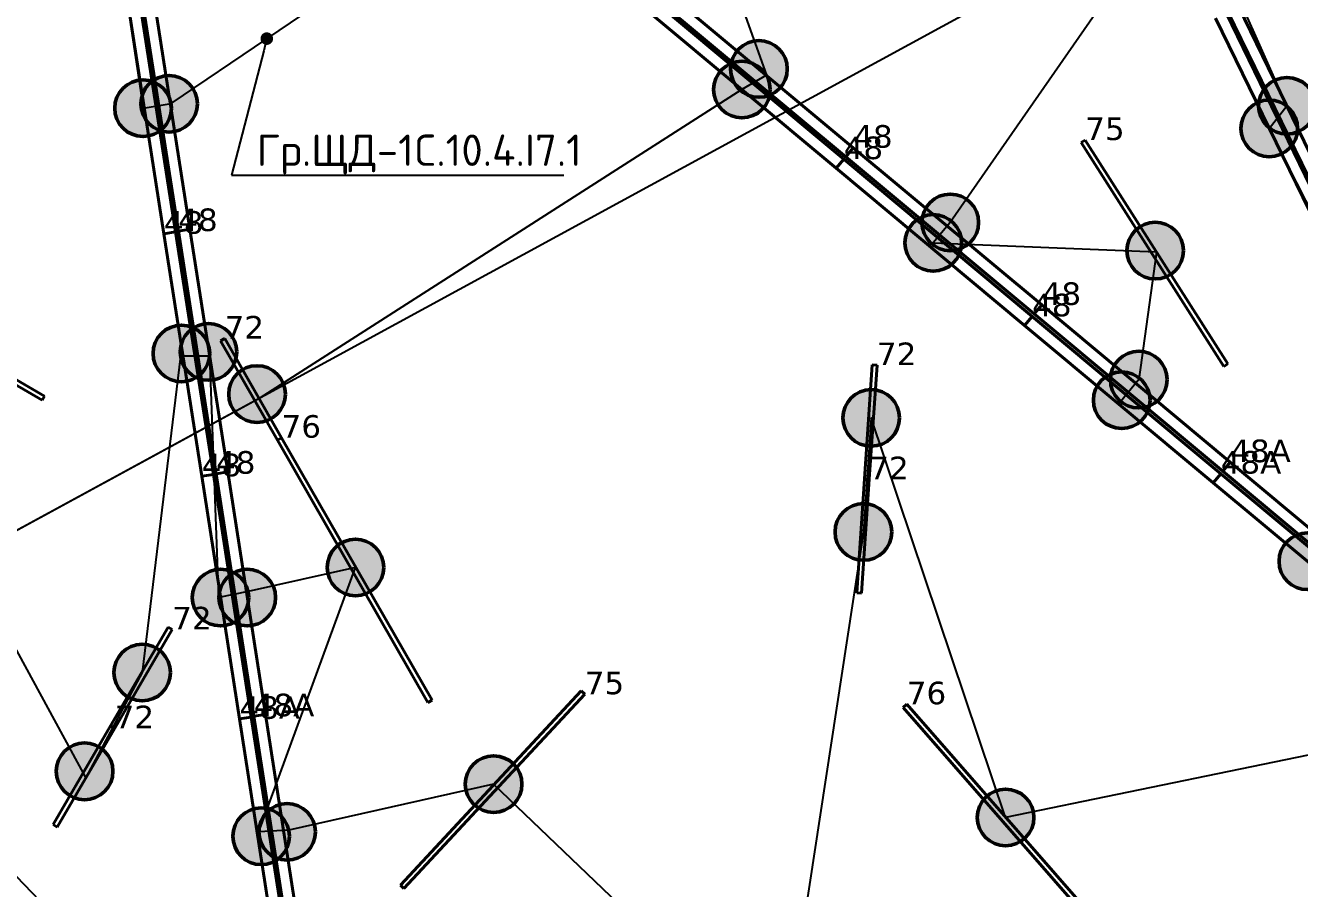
# Model space of a CAD drawing. Header units: millimetres. Extents: x -243740 to 150609, y -473655 to -165121.
# Drawn here: x 41740 to 51901, y -379233 to -372349 of the extents above; entities that cross this region are included whole.
import ezdxf
from ezdxf import colors
from ezdxf.entities.mleader import LeaderData, LeaderLine
from ezdxf.math import Vec2, Vec3

# ---------------------------------------------------------------- set-up
doc = ezdxf.new("R2010")
doc.units = ezdxf.units.MM
doc.linetypes.add('Штрих', pattern=[6.35, 3.175, -3.175])
for name, color, linetype in [('_Гр.ЩД-1C.10.4.I6.4', 6, 'Continuous'), ('_Гр.ЩД-1C.10.4.I6.5', 6, 'Continuous'), ('_Гр.ЩД-1C.10.4.I6.6', 6, 'Continuous'), ('_Гр.ЩД-1C.10.4.I7.1', 6, 'Continuous'), ('Вставка', 252, 'Continuous')]:
    doc.layers.add(name, color=color, linetype=linetype)
for name, color, linetype, lineweight in [('_освещение_dali', 3, 'Continuous', 50), ('A-ANNO-DIMS', 7, 'Continuous', 9), ('DLX_FL1_LUM 122', 1, 'Continuous', 40), ('DLX_FL1_LUM 222', 5, 'Continuous', 40), ('DLX_LUM 12', 5, 'Continuous', 40), ('DLX_LUM 14', 5, 'Continuous', 40), ('DLX_LUM 17', 5, 'Continuous', 40), ('DLX_LUM 9', 5, 'Continuous', 40), ('АР_монолит', 252, 'Continuous', 50)]:
    doc.layers.add(name, color=color, linetype=linetype, lineweight=lineweight)
doc.styles.add('GOST 2.304', font='')
doc.styles.add('ISOCPEUR', font='isocpeur.ttf')
doc.styles.add('TableTextStyle', font='')
doc.styles.get('GOST 2.304').set_extended_font_data('GOST Common')
doc.styles.get('TableTextStyle').set_extended_font_data('VERDANA.TTF')
doc.linetypes.add('Truba', pattern='A,3e-05,[4,MSH_7,S=1,R=0,X=0,Y=0],-3.022072', length=3.022102)
doc.dimstyles.new('М-200', dxfattribs={"dimtxt": 400, "dimasz": 160, "dimexe": 200, "dimexo": 400, "dimgap": 50, "dimtad": 1, "dimdec": 0, "dimzin": 0, "dimdsep": 46, "dimtxsty": 'GOST 2.304', "dimblk": 'ARCHTICK', "dimcen": 180, "dimdle": 200, "dimadec": 0, "dimazin": 0, "dimtfac": 1, "dimtdec": 0, "dimtmove": 1, "dimatfit": 0, "dimfxl": 1, "dimtolj": 1, "dimtzin": 0, "dimarcsym": 0})

# ---------------------------------------------------------------- blocks, each defined once
blk = doc.blocks.new('_ArchTick')
at = {"color": 0, "linetype": 'ByBlock', "const_width": 0.15}
blk.add_lwpolyline([(-0.5, -0.5), (0.5, 0.5)], dxfattribs=at)
blk = doc.blocks.new('*D46')
at = {"layer": 'A-ANNO-DIMS', "color": 0, "lineweight": -2, "transparency": 16777216}
blk.add_arc((-165704, -113309), 107894, 270, 326, dxfattribs=at)
at = {"layer": 'Defpoints', "color": 0, "lineweight": 30, "transparency": 16777216}
for p in [(-165704, -113309), (-165704, -113309), (-75741, -173990), (-131171, -215528), (-165704, -221903)]:
    blk.add_point(p, dxfattribs=at)
at = {"layer": 'A-ANNO-DIMS', "color": 0, "lineweight": -2, "transparency": 16777216, "xscale": 160, "yscale": 160, "zscale": 160}
for p, rotation in [((-76255, -173643), 55.99999895826774), ((-165704, -221203), 179.9999981265246)]:
    blk.add_blockref('_ArchTick', p, dxfattribs=dict(at, rotation=rotation))
at = {"layer": 'A-ANNO-DIMS', "color": 0, "transparency": 16777216, "insert": (-114300, -207822), "char_height": 400, "attachment_point": 5, "rotation": 28.5412, "style": 'GOST 2.304'}
blk.add_mtext('\\A1;56,0%%D', dxfattribs=at)
blk = doc.blocks.new('A$Caabd1818')
at = {"layer": 'DLX_FL1_LUM 122'}
for points in [[(42869, 25452, 0), (44372, 24198, 0)], [(44372, 24198, 0), (42869, 25452, 0)], [(44372, 24198, 0), (42869, 25452, 0)], [(42869, 25452, 0), (44372, 24198, 0)], [(42793, 25361, 0), (44296, 24107, 0)], [(44296, 24107, 0), (42793, 25361, 0)], [(44296, 24107, 0), (42793, 25361, 0)], [(42793, 25361, 0), (44296, 24107, 0)], [(44312, 24126, 0), (42808, 25380, 0)], [(42808, 25380, 0), (44312, 24126, 0)], [(42808, 25380, 0), (44312, 24126, 0)], [(44312, 24126, 0), (42808, 25380, 0)], [(47444, 25324, 0), (48301, 23564, 0)], [(48301, 23564, 0), (47444, 25324, 0)], [(48301, 23564, 0), (47444, 25324, 0)], [(47444, 25324, 0), (48301, 23564, 0)], [(44236, 24035, 0), (42732, 25289, 0)], [(42732, 25289, 0), (44236, 24035, 0)], [(42732, 25289, 0), (44236, 24035, 0)], [(44236, 24035, 0), (42732, 25289, 0)], [(48119, 23471, 0), (47261, 25232, 0)], [(47261, 25232, 0), (48119, 23471, 0)], [(47261, 25232, 0), (48119, 23471, 0)], [(48119, 23471, 0), (47261, 25232, 0)], [(47346, 25273, 0), (48203, 23512, 0)], [(48203, 23512, 0), (47346, 25273, 0)], [(48203, 23512, 0), (47346, 25273, 0)], [(47346, 25273, 0), (48203, 23512, 0)], [(48217, 23523, 0), (47359, 25283, 0)], [(47359, 25283, 0), (48217, 23523, 0)], [(47359, 25283, 0), (48217, 23523, 0)], [(48217, 23523, 0), (47359, 25283, 0)], [(44372, 24198, 0), (44312, 24126, 0)], [(44312, 24126, 0), (44372, 24198, 0)], [(44312, 24126, 0), (44372, 24198, 0)], [(44372, 24198, 0), (44312, 24126, 0)], [(44372, 24198, 0), (44372, 24198, 0)], [(44372, 24198, 0), (44372, 24198, 0)], [(44296, 24107, 0), (44236, 24035, 0)], [(44236, 24035, 0), (44296, 24107, 0)], [(44236, 24035, 0), (44296, 24107, 0)], [(44296, 24107, 0), (44236, 24035, 0)], [(44296, 24107, 0), (44296, 24107, 0)], [(44296, 24107, 0), (44296, 24107, 0)], [(44312, 24126, 0), (44312, 24126, 0)], [(44312, 24126, 0), (44312, 24126, 0)], [(44236, 24035, 0), (44236, 24035, 0)], [(44236, 24035, 0), (44236, 24035, 0)], [(47319, 21617, 0), (47379, 21690, 0)], [(47379, 21690, 0), (47319, 21617, 0)], [(47379, 21690, 0), (47319, 21617, 0)], [(47319, 21617, 0), (47379, 21690, 0)], [(47379, 21690, 0), (47379, 21690, 0)], [(47379, 21690, 0), (48883, 20435, 0)], [(48883, 20435, 0), (47379, 21690, 0)], [(47379, 21690, 0), (47379, 21690, 0)], [(48883, 20435, 0), (47379, 21690, 0)], [(47379, 21690, 0), (48883, 20435, 0)], [(39176, 21577, 0), (39269, 21592, 0)], [(39269, 21592, 0), (39176, 21577, 0)], [(39269, 21592, 0), (39176, 21577, 0)], [(39176, 21577, 0), (39269, 21592, 0)], [(39477, 19642, 0), (39176, 21577, 0)], [(39176, 21577, 0), (39176, 21577, 0)], [(39176, 21577, 0), (39477, 19642, 0)], [(39176, 21577, 0), (39176, 21577, 0)], [(39176, 21577, 0), (39477, 19642, 0)], [(39477, 19642, 0), (39176, 21577, 0)], [(39269, 21592, 0), (39570, 19657, 0)], [(39570, 19657, 0), (39269, 21592, 0)], [(39269, 21592, 0), (39269, 21592, 0)], [(39269, 21592, 0), (39269, 21592, 0)], [(39570, 19657, 0), (39269, 21592, 0)], [(39269, 21592, 0), (39570, 19657, 0)], [(39291, 21598, 0), (39384, 21612, 0)], [(39384, 21612, 0), (39291, 21598, 0)], [(39384, 21612, 0), (39291, 21598, 0)], [(39291, 21598, 0), (39384, 21612, 0)], [(39592, 19663, 0), (39291, 21598, 0)], [(39291, 21598, 0), (39291, 21598, 0)], [(39291, 21598, 0), (39592, 19663, 0)], [(39291, 21598, 0), (39291, 21598, 0)], [(39291, 21598, 0), (39592, 19663, 0)], [(39592, 19663, 0), (39291, 21598, 0)], [(39384, 21612, 0), (39685, 19678, 0)], [(39685, 19678, 0), (39384, 21612, 0)], [(39384, 21612, 0), (39384, 21612, 0)], [(39384, 21612, 0), (39384, 21612, 0)], [(39685, 19678, 0), (39384, 21612, 0)], [(39384, 21612, 0), (39685, 19678, 0)], [(47243, 21526, 0), (47303, 21598, 0)], [(47303, 21598, 0), (47243, 21526, 0)], [(47303, 21598, 0), (47243, 21526, 0)], [(47243, 21526, 0), (47303, 21598, 0)], [(47303, 21598, 0), (47303, 21598, 0)], [(47303, 21598, 0), (48807, 20344, 0)], [(48807, 20344, 0), (47303, 21598, 0)], [(47303, 21598, 0), (47303, 21598, 0)], [(48807, 20344, 0), (47303, 21598, 0)], [(47303, 21598, 0), (48807, 20344, 0)], [(48823, 20363, 0), (47319, 21617, 0)], [(47319, 21617, 0), (47319, 21617, 0)], [(47319, 21617, 0), (48823, 20363, 0)], [(47319, 21617, 0), (47319, 21617, 0)], [(47319, 21617, 0), (48823, 20363, 0)], [(48823, 20363, 0), (47319, 21617, 0)], [(48747, 20272, 0), (47243, 21526, 0)], [(47243, 21526, 0), (47243, 21526, 0)], [(47243, 21526, 0), (48747, 20272, 0)], [(47243, 21526, 0), (47243, 21526, 0)], [(47243, 21526, 0), (48747, 20272, 0)], [(48747, 20272, 0), (47243, 21526, 0)], [(39570, 19657, 0), (39477, 19642, 0)], [(39477, 19642, 0), (39570, 19657, 0)], [(39477, 19642, 0), (39570, 19657, 0)], [(39570, 19657, 0), (39477, 19642, 0)], [(39477, 19642, 0), (39477, 19642, 0)], [(39477, 19642, 0), (39477, 19642, 0)], [(39570, 19657, 0), (39570, 19657, 0)], [(39570, 19657, 0), (39570, 19657, 0)], [(39685, 19678, 0), (39592, 19663, 0)], [(39592, 19663, 0), (39685, 19678, 0)], [(39592, 19663, 0), (39685, 19678, 0)], [(39685, 19678, 0), (39592, 19663, 0)], [(39592, 19663, 0), (39592, 19663, 0)], [(39592, 19663, 0), (39592, 19663, 0)], [(39685, 19678, 0), (39685, 19678, 0)], [(39685, 19678, 0), (39685, 19678, 0)]]:
    blk.add_polyline3d(points, dxfattribs=at)
at = {"layer": 'DLX_FL1_LUM 222'}
for points in [[(38875, 23512, 0), (38574, 25446, 0)], [(38574, 25446, 0), (38875, 23512, 0)], [(38574, 25446, 0), (38875, 23512, 0)], [(38875, 23512, 0), (38574, 25446, 0)], [(38667, 25461, 0), (38968, 23526, 0)], [(38968, 23526, 0), (38667, 25461, 0)], [(38968, 23526, 0), (38667, 25461, 0)], [(38667, 25461, 0), (38968, 23526, 0)], [(38990, 23533, 0), (38688, 25467, 0)], [(38688, 25467, 0), (38990, 23533, 0)], [(38688, 25467, 0), (38990, 23533, 0)], [(38990, 23533, 0), (38688, 25467, 0)], [(38781, 25482, 0), (39082, 23547, 0)], [(39082, 23547, 0), (38781, 25482, 0)], [(39082, 23547, 0), (38781, 25482, 0)], [(38781, 25482, 0), (39082, 23547, 0)], [(44312, 24126, 0), (44372, 24198, 0)], [(44372, 24198, 0), (44312, 24126, 0)], [(44372, 24198, 0), (44312, 24126, 0)], [(44312, 24126, 0), (44372, 24198, 0)], [(44372, 24198, 0), (44372, 24198, 0)], [(44372, 24198, 0), (45876, 22944, 0)], [(45876, 22944, 0), (44372, 24198, 0)], [(44372, 24198, 0), (44372, 24198, 0)], [(45876, 22944, 0), (44372, 24198, 0)], [(44372, 24198, 0), (45876, 22944, 0)], [(44236, 24035, 0), (44296, 24107, 0)], [(44296, 24107, 0), (44236, 24035, 0)], [(44296, 24107, 0), (44236, 24035, 0)], [(44236, 24035, 0), (44296, 24107, 0)], [(44296, 24107, 0), (44296, 24107, 0)], [(44296, 24107, 0), (45800, 22853, 0)], [(45800, 22853, 0), (44296, 24107, 0)], [(44296, 24107, 0), (44296, 24107, 0)], [(45800, 22853, 0), (44296, 24107, 0)], [(44296, 24107, 0), (45800, 22853, 0)], [(45815, 22872, 0), (44312, 24126, 0)], [(44312, 24126, 0), (44312, 24126, 0)], [(44312, 24126, 0), (45815, 22872, 0)], [(44312, 24126, 0), (44312, 24126, 0)], [(44312, 24126, 0), (45815, 22872, 0)], [(45815, 22872, 0), (44312, 24126, 0)], [(45739, 22780, 0), (44236, 24035, 0)], [(44236, 24035, 0), (44236, 24035, 0)], [(44236, 24035, 0), (45739, 22780, 0)], [(44236, 24035, 0), (44236, 24035, 0)], [(44236, 24035, 0), (45739, 22780, 0)], [(45739, 22780, 0), (44236, 24035, 0)], [(38875, 23512, 0), (38968, 23526, 0)], [(38968, 23526, 0), (38875, 23512, 0)], [(38968, 23526, 0), (38875, 23512, 0)], [(38875, 23512, 0), (38968, 23526, 0)], [(38968, 23526, 0), (38875, 23512, 0)], [(38875, 23512, 0), (38968, 23526, 0)], [(38875, 23512, 0), (38968, 23526, 0)], [(38968, 23526, 0), (38875, 23512, 0)], [(39176, 21577, 0), (38875, 23512, 0)], [(38875, 23512, 0), (38875, 23512, 0)], [(38875, 23512, 0), (39176, 21577, 0)], [(38875, 23512, 0), (38875, 23512, 0)], [(38875, 23512, 0), (39176, 21577, 0)], [(39176, 21577, 0), (38875, 23512, 0)], [(38875, 23512, 0), (38875, 23512, 0)], [(38875, 23512, 0), (38875, 23512, 0)], [(38968, 23526, 0), (39269, 21592, 0)], [(39269, 21592, 0), (38968, 23526, 0)], [(38968, 23526, 0), (38968, 23526, 0)], [(38968, 23526, 0), (38968, 23526, 0)], [(39269, 21592, 0), (38968, 23526, 0)], [(38968, 23526, 0), (39269, 21592, 0)], [(38968, 23526, 0), (38968, 23526, 0)], [(38968, 23526, 0), (38968, 23526, 0)], [(38990, 23533, 0), (39082, 23547, 0)], [(39082, 23547, 0), (38990, 23533, 0)], [(39082, 23547, 0), (38990, 23533, 0)], [(38990, 23533, 0), (39082, 23547, 0)], [(39082, 23547, 0), (38990, 23533, 0)], [(38990, 23533, 0), (39082, 23547, 0)], [(38990, 23533, 0), (39082, 23547, 0)], [(39082, 23547, 0), (38990, 23533, 0)], [(39291, 21598, 0), (38990, 23533, 0)], [(38990, 23533, 0), (38990, 23533, 0)], [(38990, 23533, 0), (39291, 21598, 0)], [(38990, 23533, 0), (38990, 23533, 0)], [(38990, 23533, 0), (39291, 21598, 0)], [(39291, 21598, 0), (38990, 23533, 0)], [(38990, 23533, 0), (38990, 23533, 0)], [(38990, 23533, 0), (38990, 23533, 0)], [(39082, 23547, 0), (39384, 21612, 0)], [(39384, 21612, 0), (39082, 23547, 0)], [(39082, 23547, 0), (39082, 23547, 0)], [(39082, 23547, 0), (39082, 23547, 0)], [(39384, 21612, 0), (39082, 23547, 0)], [(39082, 23547, 0), (39384, 21612, 0)], [(39082, 23547, 0), (39082, 23547, 0)], [(39082, 23547, 0), (39082, 23547, 0)], [(45876, 22944, 0), (45815, 22872, 0)], [(45815, 22872, 0), (45876, 22944, 0)], [(45815, 22872, 0), (45876, 22944, 0)], [(45876, 22944, 0), (45815, 22872, 0)], [(45815, 22872, 0), (45876, 22944, 0)], [(45876, 22944, 0), (45815, 22872, 0)], [(45876, 22944, 0), (45815, 22872, 0)], [(45815, 22872, 0), (45876, 22944, 0)], [(45815, 22872, 0), (45815, 22872, 0)], [(45815, 22872, 0), (45815, 22872, 0)], [(47319, 21617, 0), (45815, 22872, 0)], [(45815, 22872, 0), (45815, 22872, 0)], [(45815, 22872, 0), (47319, 21617, 0)], [(45815, 22872, 0), (45815, 22872, 0)], [(45815, 22872, 0), (47319, 21617, 0)], [(47319, 21617, 0), (45815, 22872, 0)], [(45876, 22944, 0), (45876, 22944, 0)], [(45876, 22944, 0), (45876, 22944, 0)], [(45876, 22944, 0), (45876, 22944, 0)], [(45876, 22944, 0), (47379, 21690, 0)], [(47379, 21690, 0), (45876, 22944, 0)], [(45876, 22944, 0), (45876, 22944, 0)], [(47379, 21690, 0), (45876, 22944, 0)], [(45876, 22944, 0), (47379, 21690, 0)], [(45800, 22853, 0), (45739, 22780, 0)], [(45739, 22780, 0), (45800, 22853, 0)], [(45739, 22780, 0), (45800, 22853, 0)], [(45800, 22853, 0), (45739, 22780, 0)], [(45739, 22780, 0), (45800, 22853, 0)], [(45800, 22853, 0), (45739, 22780, 0)], [(45800, 22853, 0), (45739, 22780, 0)], [(45739, 22780, 0), (45800, 22853, 0)], [(45739, 22780, 0), (45739, 22780, 0)], [(45739, 22780, 0), (45739, 22780, 0)], [(47243, 21526, 0), (45739, 22780, 0)], [(45739, 22780, 0), (45739, 22780, 0)], [(45739, 22780, 0), (47243, 21526, 0)], [(45739, 22780, 0), (45739, 22780, 0)], [(45739, 22780, 0), (47243, 21526, 0)], [(47243, 21526, 0), (45739, 22780, 0)], [(45800, 22853, 0), (45800, 22853, 0)], [(45800, 22853, 0), (45800, 22853, 0)], [(45800, 22853, 0), (45800, 22853, 0)], [(45800, 22853, 0), (47303, 21598, 0)], [(47303, 21598, 0), (45800, 22853, 0)], [(45800, 22853, 0), (45800, 22853, 0)], [(47303, 21598, 0), (45800, 22853, 0)], [(45800, 22853, 0), (47303, 21598, 0)], [(47379, 21690, 0), (47319, 21617, 0)], [(47319, 21617, 0), (47379, 21690, 0)], [(47319, 21617, 0), (47379, 21690, 0)], [(47379, 21690, 0), (47319, 21617, 0)], [(47379, 21690, 0), (47379, 21690, 0)], [(47379, 21690, 0), (47379, 21690, 0)], [(39269, 21592, 0), (39176, 21577, 0)], [(39176, 21577, 0), (39269, 21592, 0)], [(39176, 21577, 0), (39269, 21592, 0)], [(39269, 21592, 0), (39176, 21577, 0)], [(39176, 21577, 0), (39176, 21577, 0)], [(39176, 21577, 0), (39176, 21577, 0)], [(39269, 21592, 0), (39269, 21592, 0)], [(39269, 21592, 0), (39269, 21592, 0)], [(39384, 21612, 0), (39291, 21598, 0)], [(39291, 21598, 0), (39384, 21612, 0)], [(39291, 21598, 0), (39384, 21612, 0)], [(39384, 21612, 0), (39291, 21598, 0)], [(39291, 21598, 0), (39291, 21598, 0)], [(39291, 21598, 0), (39291, 21598, 0)], [(39384, 21612, 0), (39384, 21612, 0)], [(39384, 21612, 0), (39384, 21612, 0)], [(47303, 21598, 0), (47243, 21526, 0)], [(47243, 21526, 0), (47303, 21598, 0)], [(47243, 21526, 0), (47303, 21598, 0)], [(47303, 21598, 0), (47243, 21526, 0)], [(47303, 21598, 0), (47303, 21598, 0)], [(47303, 21598, 0), (47303, 21598, 0)], [(47319, 21617, 0), (47319, 21617, 0)], [(47319, 21617, 0), (47319, 21617, 0)], [(47243, 21526, 0), (47243, 21526, 0)], [(47243, 21526, 0), (47243, 21526, 0)], [(39477, 19642, 0), (39570, 19657, 0)], [(39570, 19657, 0), (39477, 19642, 0)], [(39570, 19657, 0), (39477, 19642, 0)], [(39477, 19642, 0), (39570, 19657, 0)], [(39778, 17708, 0), (39477, 19642, 0)], [(39477, 19642, 0), (39477, 19642, 0)], [(39477, 19642, 0), (39778, 17708, 0)], [(39477, 19642, 0), (39477, 19642, 0)], [(39477, 19642, 0), (39778, 17708, 0)], [(39778, 17708, 0), (39477, 19642, 0)], [(39570, 19657, 0), (39871, 17722, 0)], [(39871, 17722, 0), (39570, 19657, 0)], [(39570, 19657, 0), (39570, 19657, 0)], [(39570, 19657, 0), (39570, 19657, 0)], [(39871, 17722, 0), (39570, 19657, 0)], [(39570, 19657, 0), (39871, 17722, 0)], [(39592, 19663, 0), (39685, 19678, 0)], [(39685, 19678, 0), (39592, 19663, 0)], [(39685, 19678, 0), (39592, 19663, 0)], [(39592, 19663, 0), (39685, 19678, 0)], [(39893, 17729, 0), (39592, 19663, 0)], [(39592, 19663, 0), (39592, 19663, 0)], [(39592, 19663, 0), (39893, 17729, 0)], [(39592, 19663, 0), (39592, 19663, 0)], [(39592, 19663, 0), (39893, 17729, 0)], [(39893, 17729, 0), (39592, 19663, 0)], [(39685, 19678, 0), (39986, 17743, 0)], [(39986, 17743, 0), (39685, 19678, 0)], [(39685, 19678, 0), (39685, 19678, 0)], [(39685, 19678, 0), (39685, 19678, 0)], [(39986, 17743, 0), (39685, 19678, 0)], [(39685, 19678, 0), (39986, 17743, 0)]]:
    blk.add_polyline3d(points, dxfattribs=at)
at = {"layer": 'DLX_LUM 12'}
for points in [[(36612, 22979, 0), (37923, 22216, 0)], [(37923, 22216, 0), (36612, 22979, 0)], [(37923, 22216, 0), (36612, 22979, 0)], [(36612, 22979, 0), (37923, 22216, 0)], [(37903, 22184, 0), (36593, 22946, 0)], [(36593, 22946, 0), (37903, 22184, 0)], [(36593, 22946, 0), (37903, 22184, 0)], [(37903, 22184, 0), (36593, 22946, 0)], [(37923, 22216, 0), (37903, 22184, 0)], [(37903, 22184, 0), (37923, 22216, 0)], [(37903, 22184, 0), (37923, 22216, 0)], [(37923, 22216, 0), (37903, 22184, 0)], [(37903, 22184, 0), (37903, 22184, 0)], [(37903, 22184, 0), (37903, 22184, 0)], [(37923, 22216, 0), (37923, 22216, 0)], [(37923, 22216, 0), (37923, 22216, 0)]]:
    blk.add_polyline3d(points, dxfattribs=at)
at = {"layer": 'DLX_LUM 14'}
for points in [[(39780, 21866, 0), (39813, 21885, 0)], [(39813, 21885, 0), (39780, 21866, 0)], [(39813, 21885, 0), (39780, 21866, 0)], [(39780, 21866, 0), (39813, 21885, 0)], [(40980, 19772, 0), (39780, 21866, 0)], [(39780, 21866, 0), (39780, 21866, 0)], [(39780, 21866, 0), (40980, 19772, 0)], [(39780, 21866, 0), (39780, 21866, 0)], [(39780, 21866, 0), (40980, 19772, 0)], [(40980, 19772, 0), (39780, 21866, 0)], [(39813, 21885, 0), (39813, 21885, 0)], [(39813, 21885, 0), (41013, 19791, 0)], [(41013, 19791, 0), (39813, 21885, 0)], [(39813, 21885, 0), (39813, 21885, 0)], [(41013, 19791, 0), (39813, 21885, 0)], [(39813, 21885, 0), (41013, 19791, 0)], [(41013, 19791, 0), (40980, 19772, 0)], [(40980, 19772, 0), (41013, 19791, 0)], [(40980, 19772, 0), (41013, 19791, 0)], [(41013, 19791, 0), (40980, 19772, 0)], [(40980, 19772, 0), (40980, 19772, 0)], [(40980, 19772, 0), (40980, 19772, 0)], [(41013, 19791, 0), (41013, 19791, 0)], [(41013, 19791, 0), (41013, 19791, 0)], [(44771, 19734, 0), (44800, 19759, 0)], [(44800, 19759, 0), (44771, 19734, 0)], [(44800, 19759, 0), (44771, 19734, 0)], [(44771, 19734, 0), (44800, 19759, 0)], [(46359, 17915, 0), (44771, 19734, 0)], [(44771, 19734, 0), (44771, 19734, 0)], [(44771, 19734, 0), (46359, 17915, 0)], [(44771, 19734, 0), (44771, 19734, 0)], [(44771, 19734, 0), (46359, 17915, 0)], [(46359, 17915, 0), (44771, 19734, 0)], [(44800, 19759, 0), (44800, 19759, 0)], [(44800, 19759, 0), (46388, 17940, 0)], [(46388, 17940, 0), (44800, 19759, 0)], [(44800, 19759, 0), (44800, 19759, 0)], [(46388, 17940, 0), (44800, 19759, 0)], [(44800, 19759, 0), (46388, 17940, 0)]]:
    blk.add_polyline3d(points, dxfattribs=at)
at = {"layer": 'DLX_LUM 17'}
for points in [[(46190, 24239, 0), (46222, 24259, 0)], [(46222, 24259, 0), (46190, 24239, 0)], [(46222, 24259, 0), (46190, 24239, 0)], [(46190, 24239, 0), (46222, 24259, 0)], [(47327, 22454, 0), (46190, 24239, 0)], [(46190, 24239, 0), (46190, 24239, 0)], [(46190, 24239, 0), (47327, 22454, 0)], [(46190, 24239, 0), (46190, 24239, 0)], [(46190, 24239, 0), (47327, 22454, 0)], [(47327, 22454, 0), (46190, 24239, 0)], [(46222, 24259, 0), (46222, 24259, 0)], [(46222, 24259, 0), (47359, 22474, 0)], [(47359, 22474, 0), (46222, 24259, 0)], [(46222, 24259, 0), (46222, 24259, 0)], [(47359, 22474, 0), (46222, 24259, 0)], [(46222, 24259, 0), (47359, 22474, 0)], [(47359, 22474, 0), (47327, 22454, 0)], [(47327, 22454, 0), (47359, 22474, 0)], [(47327, 22454, 0), (47359, 22474, 0)], [(47359, 22474, 0), (47327, 22454, 0)], [(47359, 22474, 0), (47359, 22474, 0)], [(47359, 22474, 0), (47359, 22474, 0)], [(47327, 22454, 0), (47327, 22454, 0)], [(47327, 22454, 0), (47327, 22454, 0)], [(40761, 18316, 0), (42203, 19865, 0)], [(42203, 19865, 0), (40761, 18316, 0)], [(42203, 19865, 0), (40761, 18316, 0)], [(40761, 18316, 0), (42203, 19865, 0)], [(42231, 19839, 0), (40789, 18290, 0)], [(40789, 18290, 0), (42231, 19839, 0)], [(40789, 18290, 0), (42231, 19839, 0)], [(42231, 19839, 0), (40789, 18290, 0)], [(42203, 19865, 0), (42203, 19865, 0)], [(42203, 19865, 0), (42231, 19839, 0)], [(42231, 19839, 0), (42203, 19865, 0)], [(42203, 19865, 0), (42203, 19865, 0)], [(42231, 19839, 0), (42203, 19865, 0)], [(42203, 19865, 0), (42231, 19839, 0)], [(42231, 19839, 0), (42231, 19839, 0)], [(42231, 19839, 0), (42231, 19839, 0)], [(40789, 18290, 0), (40761, 18316, 0)], [(40761, 18316, 0), (40761, 18316, 0)], [(40761, 18316, 0), (40789, 18290, 0)], [(40761, 18316, 0), (40761, 18316, 0)], [(40761, 18316, 0), (40789, 18290, 0)], [(40789, 18290, 0), (40761, 18316, 0)], [(40789, 18290, 0), (40789, 18290, 0)], [(40789, 18290, 0), (40789, 18290, 0)]]:
    blk.add_polyline3d(points, dxfattribs=at)
at = {"layer": 'DLX_LUM 9'}
for points in [[(39327, 22657, 0), (39360, 22676, 0)], [(39360, 22676, 0), (39327, 22657, 0)], [(39360, 22676, 0), (39327, 22657, 0)], [(39327, 22657, 0), (39360, 22676, 0)], [(39360, 22676, 0), (39360, 22676, 0)], [(39360, 22676, 0), (39813, 21885, 0)], [(39813, 21885, 0), (39360, 22676, 0)], [(39360, 22676, 0), (39360, 22676, 0)], [(39813, 21885, 0), (39360, 22676, 0)], [(39360, 22676, 0), (39813, 21885, 0)], [(39780, 21866, 0), (39327, 22657, 0)], [(39327, 22657, 0), (39327, 22657, 0)], [(39327, 22657, 0), (39780, 21866, 0)], [(39327, 22657, 0), (39327, 22657, 0)], [(39327, 22657, 0), (39780, 21866, 0)], [(39780, 21866, 0), (39327, 22657, 0)], [(44462, 21557, 0), (44524, 22466, 0)], [(44524, 22466, 0), (44462, 21557, 0)], [(44524, 22466, 0), (44462, 21557, 0)], [(44462, 21557, 0), (44524, 22466, 0)], [(44562, 22464, 0), (44500, 21554, 0)], [(44500, 21554, 0), (44562, 22464, 0)], [(44500, 21554, 0), (44562, 22464, 0)], [(44562, 22464, 0), (44500, 21554, 0)], [(44524, 22466, 0), (44524, 22466, 0)], [(44524, 22466, 0), (44562, 22464, 0)], [(44562, 22464, 0), (44524, 22466, 0)], [(44524, 22466, 0), (44524, 22466, 0)], [(44562, 22464, 0), (44524, 22466, 0)], [(44524, 22466, 0), (44562, 22464, 0)], [(44562, 22464, 0), (44562, 22464, 0)], [(44562, 22464, 0), (44562, 22464, 0)], [(39813, 21885, 0), (39780, 21866, 0)], [(39780, 21866, 0), (39813, 21885, 0)], [(39780, 21866, 0), (39813, 21885, 0)], [(39813, 21885, 0), (39780, 21866, 0)], [(39780, 21866, 0), (39780, 21866, 0)], [(39780, 21866, 0), (39780, 21866, 0)], [(39813, 21885, 0), (39813, 21885, 0)], [(39813, 21885, 0), (39813, 21885, 0)], [(44400, 20647, 0), (44462, 21557, 0)], [(44462, 21557, 0), (44400, 20647, 0)], [(44462, 21557, 0), (44400, 20647, 0)], [(44400, 20647, 0), (44462, 21557, 0)], [(44500, 21554, 0), (44438, 20644, 0)], [(44438, 20644, 0), (44500, 21554, 0)], [(44438, 20644, 0), (44500, 21554, 0)], [(44500, 21554, 0), (44438, 20644, 0)], [(44462, 21557, 0), (44462, 21557, 0)], [(44500, 21554, 0), (44462, 21557, 0)], [(44462, 21557, 0), (44462, 21557, 0)], [(44462, 21557, 0), (44500, 21554, 0)], [(44462, 21557, 0), (44500, 21554, 0)], [(44500, 21554, 0), (44462, 21557, 0)], [(44462, 21557, 0), (44462, 21557, 0)], [(44462, 21557, 0), (44500, 21554, 0)], [(44500, 21554, 0), (44462, 21557, 0)], [(44462, 21557, 0), (44462, 21557, 0)], [(44500, 21554, 0), (44462, 21557, 0)], [(44462, 21557, 0), (44500, 21554, 0)], [(44500, 21554, 0), (44500, 21554, 0)], [(44500, 21554, 0), (44500, 21554, 0)], [(44500, 21554, 0), (44500, 21554, 0)], [(44500, 21554, 0), (44500, 21554, 0)], [(44400, 20647, 0), (44400, 20647, 0)], [(44438, 20644, 0), (44400, 20647, 0)], [(44400, 20647, 0), (44400, 20647, 0)], [(44400, 20647, 0), (44438, 20644, 0)], [(44400, 20647, 0), (44438, 20644, 0)], [(44438, 20644, 0), (44400, 20647, 0)], [(44438, 20644, 0), (44438, 20644, 0)], [(44438, 20644, 0), (44438, 20644, 0)], [(38449, 19587, 0), (38908, 20375, 0)], [(38908, 20375, 0), (38449, 19587, 0)], [(38908, 20375, 0), (38449, 19587, 0)], [(38449, 19587, 0), (38908, 20375, 0)], [(38941, 20356, 0), (38482, 19568, 0)], [(38482, 19568, 0), (38941, 20356, 0)], [(38482, 19568, 0), (38941, 20356, 0)], [(38941, 20356, 0), (38482, 19568, 0)], [(38908, 20375, 0), (38908, 20375, 0)], [(38908, 20375, 0), (38941, 20356, 0)], [(38941, 20356, 0), (38908, 20375, 0)], [(38908, 20375, 0), (38908, 20375, 0)], [(38941, 20356, 0), (38908, 20375, 0)], [(38908, 20375, 0), (38941, 20356, 0)], [(38941, 20356, 0), (38941, 20356, 0)], [(38941, 20356, 0), (38941, 20356, 0)], [(37991, 18799, 0), (38449, 19587, 0)], [(38449, 19587, 0), (37991, 18799, 0)], [(38449, 19587, 0), (37991, 18799, 0)], [(37991, 18799, 0), (38449, 19587, 0)], [(38482, 19568, 0), (38023, 18779, 0)], [(38023, 18779, 0), (38482, 19568, 0)], [(38023, 18779, 0), (38482, 19568, 0)], [(38482, 19568, 0), (38023, 18779, 0)], [(38449, 19587, 0), (38449, 19587, 0)], [(38482, 19568, 0), (38449, 19587, 0)], [(38449, 19587, 0), (38449, 19587, 0)], [(38449, 19587, 0), (38482, 19568, 0)], [(38449, 19587, 0), (38482, 19568, 0)], [(38482, 19568, 0), (38449, 19587, 0)], [(38449, 19587, 0), (38449, 19587, 0)], [(38449, 19587, 0), (38482, 19568, 0)], [(38482, 19568, 0), (38449, 19587, 0)], [(38449, 19587, 0), (38449, 19587, 0)], [(38482, 19568, 0), (38449, 19587, 0)], [(38449, 19587, 0), (38482, 19568, 0)], [(38482, 19568, 0), (38482, 19568, 0)], [(38482, 19568, 0), (38482, 19568, 0)], [(38482, 19568, 0), (38482, 19568, 0)], [(38482, 19568, 0), (38482, 19568, 0)], [(37991, 18799, 0), (37991, 18799, 0)], [(38023, 18779, 0), (37991, 18799, 0)], [(37991, 18799, 0), (37991, 18799, 0)], [(37991, 18799, 0), (38023, 18779, 0)], [(37991, 18799, 0), (38023, 18779, 0)], [(38023, 18779, 0), (37991, 18799, 0)], [(38023, 18779, 0), (38023, 18779, 0)], [(38023, 18779, 0), (38023, 18779, 0)]]:
    blk.add_polyline3d(points, dxfattribs=at)
blk = doc.blocks.new('A$Cab2378fa')
at = {"lineweight": 25, "true_color": 0xfff5f5}
h = blk.add_hatch(color=7, dxfattribs=at)
h.dxf.hatch_style = 1
h.paths.add_polyline_path([(0, 0), (-142, -170, 0.174923), (3, -222, 0.197808), (162, -157)])
h.paths.add_polyline_path([(-163, 158), (0, 0), (148, 178, 0.175398), (3, 230, 0.209014)])
at = {"lineweight": 25}
h = blk.add_hatch(color=0, dxfattribs=at)
h.paths.add_polyline_path([(162, -157, 0.442338), (148, 178), (0, 0)])
h.paths.add_polyline_path([(-142, -170), (0, 0), (-163, 158, 0.430096)])
blk.add_circle((3, 4), 226)
blk = doc.blocks.new('_Dot')
at = {"color": 0, "linetype": 'ByBlock', "lineweight": -2}
blk.add_line((-0.5, 0), (-1, 0), dxfattribs=at)
at = {"color": 0, "linetype": 'ByBlock', "const_width": 0.5}
blk.add_lwpolyline([(-0.25, 0, 1), (0.25, 0, 1)], format="xyb", close=True, dxfattribs=at)
blk = doc.blocks.new('Оси200')
at = {"layer": 'A-ANNO-DIMS'}
dim = blk.add_angular_dim_2l(base=(-131171, -215527.9), line1=((-165703.8, -113309.3), (-75741.3, -173989.8)), line2=((-165703.8, -113309.3), (-165703.8, -221903.3)), text='56,0%%D', dimstyle='М-200', override={"dimadec": 2, "dimtmove": 2}, dxfattribs=at)
dim.commit()
dim.dimension.update_dxf_attribs({"geometry": '*D46', "text_midpoint": (-114299.5, -207822), "dimtype": 130})
blk = doc.blocks.new('A$C010e0e93')
at = {"layer": 'A-ANNO-DIMS'}
blk.add_blockref('Оси200', (404603.7, 213803.6), dxfattribs=at)

msp = doc.modelspace()

# ---------------------------------------------------------------- block references
at = {"layer": '_освещение_dali', "color": 1, "ltscale": 100}
for p in [(47587, -372700), (47451, -372864), (51798, -372994), (51657, -373174), (51961, -376627), (43293, -376916), (43506, -376916)]:
    msp.add_blockref('A$Cab2378fa', p, dxfattribs=at)

# ---------------------------------------------------------------- next in the draw order: block references
at = {"layer": 'Вставка', "linetype": 'Truba', "lineweight": 30, "ltscale": 100}
msp.add_blockref('A$C010e0e93', (-234640, -397437), dxfattribs=at)

# ---------------------------------------------------------------- next in the draw order: linework, layer by layer
at = {"layer": '_Гр.ЩД-1C.10.4.I6.4', "ltscale": 100}
msp.add_lwpolyline([(41171, -378622), (42653, -380164), (42277, -380309), (42101, -380425), (43187, -382080), (43363, -381964), (44167, -382506), (43899, -380782), (44146, -380766), (44375, -382474), (44303, -383403), (44024, -382974), (43868, -383106), (44147, -383535), (39068, -384189)], dxfattribs=at)
at = {"layer": '_Гр.ЩД-1C.10.4.I6.5', "ltscale": 100}
for points in [[(52539, -374900), (51660, -373170), (51801, -372990), (51067, -371338), (50887, -371369), (49116, -373920), (48980, -374083), (50760, -374155), (50619, -375174), (50461, -375368), (51964, -376623)], [(53481, -377857), (49557, -378667), (48485, -375479), (48423, -376389), (47778, -380608), (45474, -378400), (43840, -378766), (43601, -378781), (44372, -376672), (43517, -376863), (43283, -376912), (43210, -374987), (42976, -374987), (42671, -377510), (42223, -378348), (41268, -376595)]]:
    msp.add_lwpolyline(points, dxfattribs=at)
at = {"layer": '_Гр.ЩД-1C.10.4.I6.6', "ltscale": 100}
msp.add_lwpolyline([(66517, -361776), (61375, -366230), (60134, -366827), (60134, -367740), (59412, -369154), (59191, -369279), (58905, -368726), (59149, -368556), (58792, -368191), (58599, -368309), (58344, -367870), (58510, -367761), (58231, -367335), (58042, -367459), (33375, -380893), (34553, -385186), (27704, -386928), (28544, -389382)], dxfattribs=at)
at = {"layer": '_Гр.ЩД-1C.10.4.I7.1', "ltscale": 100}
msp.add_lwpolyline([(40631, -369868), (42057, -369104), (42300, -369104), (42952, -369104), (43064, -368900), (45214, -368047), (46099, -369501), (44567, -370155), (44422, -370328), (42588, -370993), (42393, -371108), (42678, -373009), (42902, -372971), (44429, -371938), (45950, -371606), (46078, -371397), (47069, -371115), (47649, -372746), (47454, -372860), (43603, -375323), (33401, -380879)], dxfattribs=at)

# ---------------------------------------------------------------- next in the draw order: block references
at = {"layer": '_освещение_dali', "color": 5, "ltscale": 100}
for p in [(42675, -373013), (42883, -372978), (49113, -373924), (48977, -374087), (50747, -374149), (43197, -374957), (42981, -374969), (50616, -375178), (43584, -375293), (50480, -375342), (48482, -375483), (48420, -376393), (44369, -376676), (42668, -377514), (42209, -378302), (45471, -378404), (49554, -378670), (43824, -378785), (43617, -378820)]:
    msp.add_blockref('A$Cab2378fa', p, dxfattribs=at)
at = {"layer": 'Defpoints', "linetype": 'Truba', "ltscale": 100}
msp.add_blockref('A$Caabd1818', (3970, -397522), dxfattribs=at)

# ---------------------------------------------------------------- next in the draw order: texts
at = {"layer": '_освещение_dali', "color": 53, "true_color": 0xd9de3f, "style": 'TableTextStyle'}
for s, p in [('75', (50192, -373263)), ('48', (48342, -373324)), ('48', (48266, -373415)), ('48', (49845, -374578)), ('48', (49769, -374669)), ('72', (48531, -375058)), ('76', (43783, -375637)), ('48', (43260, -375924)), ('48А', (51273, -375923)), ('48А', (51349, -375832)), ('48', (43146, -375945)), ('72', (48470, -375968)), ('72', (42911, -377166)), ('75', (46201, -377683)), ('76', (48769, -377763)), ('72', (42452, -377954)), ('48А', (43447, -377879)), ('48А', (43561, -377859))]:
    msp.add_text(s, height=180, dxfattribs=at).set_placement(p)
at = {"layer": '_освещение_dali', "color": 122, "true_color": 0x00cb93, "style": 'TableTextStyle'}
for s, p in [('48', (42959, -373989)), ('48', (42845, -374010)), ('72', (43329, -374846))]:
    msp.add_text(s, height=180, dxfattribs=at).set_placement(p)

# ---------------------------------------------------------------- next in the draw order: leaders
at = {"layer": '_Гр.ЩД-1C.10.4.I7.1', "ltscale": 100}
ml = msp.add_multileader_mtext('Standard', dxfattribs=at)
ml.set_content('Гр.ЩД-1C.10.4.I7.1', color=256, style='ISOCPEUR')
ml.set_leader_properties()
ml.set_arrow_properties(name='DOT')
ml.build(insert=Vec2(0, 0))
ml.multileader.update_dxf_attribs({"has_dogleg": 0, "text_left_attachment_type": 6, "text_right_attachment_type": 6, "arrow_head_size": 100})
ctx = ml.context
ctx.base_point, ctx.char_height, ctx.arrow_head_size, ctx.landing_gap_size, ctx.plane_origin = Vec3(43384, -373544), 250, 100, 200, Vec3(127590, -245035)
ctx.left_attachment, ctx.right_attachment = 6, 6
notes = []
notes.append((ctx, [(0, (1, 1, 0), (43376, -373544), (1, 0), 8, [(1, [(43665, -372454)], 0, [])])]))
ctx.mtext.insert, ctx.mtext.width, ctx.mtext.flow_direction = Vec3(43584, -373219), 2425, 5
for ctx, leaders in notes:
    for number, flags, end, landing, length, lines in leaders:
        leader = LeaderData()
        leader.index, (leader.has_last_leader_line, leader.has_dogleg_vector, leader.attachment_direction) = number, flags
        leader.last_leader_point, leader.dogleg_vector, leader.dogleg_length = Vec3(end), Vec3(landing), length
        for number, points, colour, breaks in lines:
            line = LeaderLine()
            line.index, line.vertices, line.color, line.breaks = number, Vec3.list(points), colors.encode_raw_color(colour), breaks
            leader.lines.append(line)
        ctx.leaders.append(leader)

doc.saveas('drawing.dxf')
